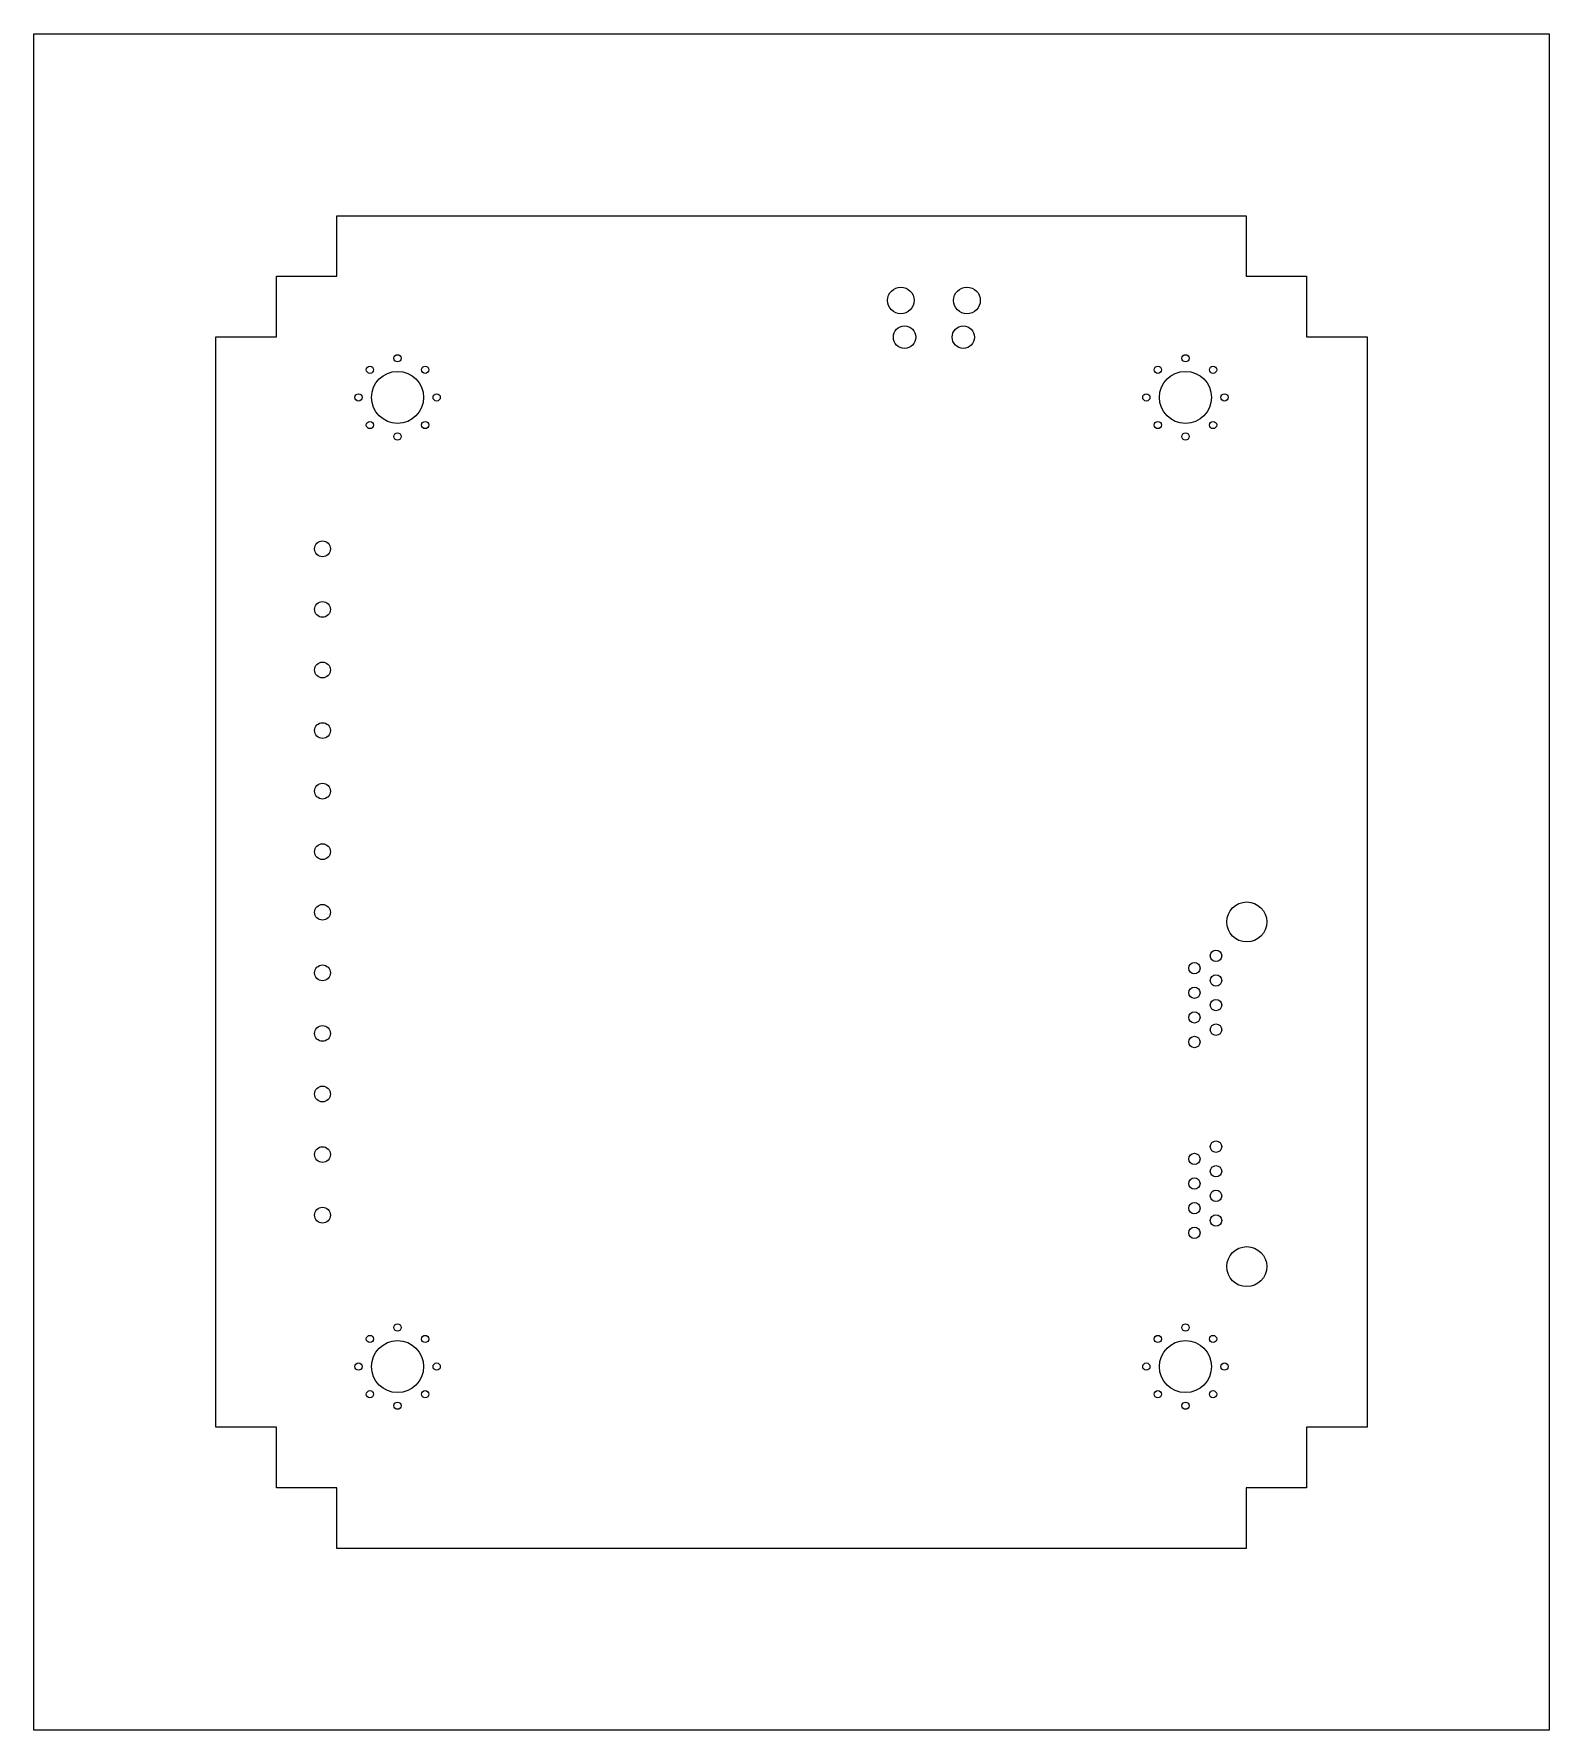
# Model space of a CAD drawing. Extents: x 1.18 to 6.1, y -6.3 to -0.79.
import ezdxf

# ---------------------------------------------------------------- set-up
doc = ezdxf.new("R2010")
doc.units = 0
doc.header["$MEASUREMENT"] = 0
doc.layers.add('WHITE', color=7, linetype='CONTINUOUS')

msp = doc.modelspace()

# ---------------------------------------------------------------- linework, layer by layer
at = {"layer": 'WHITE', "linetype": 'CONTINUOUS'}
for p, q in [((1.1811, -0.7874), (6.1024, -0.7874)), ((1.1811, -6.2992), (1.1811, -0.7874)), ((6.1024, -0.7874), (6.1024, -6.2992)), ((2.1654, -1.5748), (2.1654, -1.378)), ((2.1654, -1.378), (5.1181, -1.378)), ((5.1181, -1.378), (5.1181, -1.5748)), ((1.9685, -1.7717), (1.9685, -1.5748)), ((1.9685, -1.5748), (2.1654, -1.5748)), ((5.1181, -1.5748), (5.315, -1.5748)), ((5.315, -1.5748), (5.315, -1.7717)), ((1.7717, -5.315), (1.7717, -1.7717)), ((1.7717, -1.7717), (1.9685, -1.7717)), ((5.315, -1.7717), (5.5118, -1.7717)), ((5.5118, -1.7717), (5.5118, -5.315)), ((1.9685, -5.315), (1.7717, -5.315)), ((1.9685, -5.5118), (1.9685, -5.315)), ((5.5118, -5.315), (5.315, -5.315)), ((5.315, -5.315), (5.315, -5.5118)), ((2.1654, -5.5118), (1.9685, -5.5118)), ((2.1654, -5.7087), (2.1654, -5.5118)), ((5.315, -5.5118), (5.1181, -5.5118)), ((5.1181, -5.5118), (5.1181, -5.7087)), ((5.1181, -5.7087), (2.1654, -5.7087)), ((6.1024, -6.2992), (1.1811, -6.2992))]:
    msp.add_line(p, q, dxfattribs=at)
at = {"layer": 'WHITE'}
for centre, radius in [((3.997, -1.6535), 0.0433), ((3.997, -1.6535), 0.0433), ((4.2116, -1.6535), 0.0433), ((4.2116, -1.6535), 0.0433), ((4.0089, -1.7728), 0.0364), ((4.0089, -1.7728), 0.0364), ((4.1998, -1.7728), 0.0364), ((4.1998, -1.7728), 0.0364), ((2.2724, -1.8787), 0.0118), ((2.2724, -1.8787), 0.0118), ((2.3622, -1.8415), 0.0118), ((2.3622, -1.8415), 0.0118), ((2.452, -1.8787), 0.0118), ((2.452, -1.8787), 0.0118), ((4.8315, -1.8787), 0.0118), ((4.8315, -1.8787), 0.0118), ((4.9213, -1.8415), 0.0118), ((4.9213, -1.8415), 0.0118), ((5.011, -1.8787), 0.0118), ((5.011, -1.8787), 0.0118), ((2.3622, -1.9685), 0.0846), ((2.3622, -1.9685), 0.0846), ((4.9213, -1.9685), 0.0846), ((4.9213, -1.9685), 0.0846), ((2.2352, -1.9685), 0.0118), ((2.2352, -1.9685), 0.0118), ((2.4892, -1.9685), 0.0118), ((2.4892, -1.9685), 0.0118), ((4.7943, -1.9685), 0.0118), ((4.7943, -1.9685), 0.0118), ((5.0482, -1.9685), 0.0118), ((5.0482, -1.9685), 0.0118), ((2.2724, -2.0583), 0.0118), ((2.2724, -2.0583), 0.0118), ((2.3622, -2.0955), 0.0118), ((2.3622, -2.0955), 0.0118), ((2.452, -2.0583), 0.0118), ((2.452, -2.0583), 0.0118), ((4.8315, -2.0583), 0.0118), ((4.8315, -2.0583), 0.0118), ((4.9213, -2.0955), 0.0118), ((4.9213, -2.0955), 0.0118), ((5.011, -2.0583), 0.0118), ((5.011, -2.0583), 0.0118), ((2.1183, -2.4606), 0.0256), ((2.1183, -2.4606), 0.0256), ((2.1183, -2.6575), 0.0256), ((2.1183, -2.6575), 0.0256), ((2.1183, -2.8543), 0.0256), ((2.1183, -2.8543), 0.0256), ((2.1183, -3.0512), 0.0256), ((2.1183, -3.0512), 0.0256), ((2.1183, -3.248), 0.0256), ((2.1183, -3.248), 0.0256), ((2.1183, -3.4449), 0.0256), ((2.1183, -3.4449), 0.0256), ((2.1183, -3.6417), 0.0256), ((2.1183, -3.6417), 0.0256), ((5.1205, -3.6731), 0.065), ((5.1205, -3.6731), 0.065), ((5.0205, -3.7832), 0.0185), ((5.0205, -3.7832), 0.0185), ((2.1183, -3.8386), 0.0256), ((2.1183, -3.8386), 0.0256), ((4.9504, -3.8232), 0.0185), ((4.9504, -3.8232), 0.0185), ((5.0205, -3.8632), 0.0185), ((5.0205, -3.8632), 0.0185), ((4.9504, -3.9032), 0.0185), ((4.9504, -3.9032), 0.0185), ((4.9504, -3.9832), 0.0185), ((4.9504, -3.9832), 0.0185), ((5.0205, -3.9432), 0.0185), ((5.0205, -3.9432), 0.0185), ((2.1183, -4.0354), 0.0256), ((2.1183, -4.0354), 0.0256), ((5.0205, -4.0232), 0.0185), ((5.0205, -4.0232), 0.0185), ((4.9504, -4.0632), 0.0185), ((4.9504, -4.0632), 0.0185), ((2.1183, -4.2323), 0.0256), ((2.1183, -4.2323), 0.0256), ((2.1183, -4.4291), 0.0256), ((2.1183, -4.4291), 0.0256), ((5.0205, -4.4033), 0.0185), ((5.0205, -4.4033), 0.0185), ((4.9504, -4.4433), 0.0185), ((4.9504, -4.4433), 0.0185), ((4.9504, -4.5233), 0.0185), ((4.9504, -4.5233), 0.0185), ((5.0205, -4.4833), 0.0185), ((5.0205, -4.4833), 0.0185), ((5.0205, -4.5633), 0.0185), ((5.0205, -4.5633), 0.0185), ((2.1183, -4.626), 0.0256), ((2.1183, -4.626), 0.0256), ((4.9504, -4.6033), 0.0185), ((4.9504, -4.6033), 0.0185), ((5.0205, -4.6433), 0.0185), ((5.0205, -4.6433), 0.0185), ((4.9504, -4.6833), 0.0185), ((4.9504, -4.6833), 0.0185), ((5.1205, -4.7931), 0.065), ((5.1205, -4.7931), 0.065), ((2.3622, -4.9911), 0.0118), ((2.3622, -4.9911), 0.0118), ((4.9213, -4.9911), 0.0118), ((4.9213, -4.9911), 0.0118), ((2.2724, -5.0283), 0.0118), ((2.2724, -5.0283), 0.0118), ((2.3622, -5.1181), 0.0846), ((2.3622, -5.1181), 0.0846), ((2.452, -5.0283), 0.0118), ((2.452, -5.0283), 0.0118), ((4.8315, -5.0283), 0.0118), ((4.8315, -5.0283), 0.0118), ((4.9213, -5.1181), 0.0846), ((4.9213, -5.1181), 0.0846), ((5.011, -5.0283), 0.0118), ((5.011, -5.0283), 0.0118), ((2.2352, -5.1181), 0.0118), ((2.2352, -5.1181), 0.0118), ((2.4892, -5.1181), 0.0118), ((2.4892, -5.1181), 0.0118), ((4.7943, -5.1181), 0.0118), ((4.7943, -5.1181), 0.0118), ((5.0482, -5.1181), 0.0118), ((5.0482, -5.1181), 0.0118), ((2.2724, -5.2079), 0.0118), ((2.2724, -5.2079), 0.0118), ((2.3622, -5.2451), 0.0118), ((2.3622, -5.2451), 0.0118), ((2.452, -5.2079), 0.0118), ((2.452, -5.2079), 0.0118), ((4.8315, -5.2079), 0.0118), ((4.8315, -5.2079), 0.0118), ((4.9213, -5.2451), 0.0118), ((4.9213, -5.2451), 0.0118), ((5.011, -5.2079), 0.0118), ((5.011, -5.2079), 0.0118)]:
    msp.add_circle(centre, radius, dxfattribs=at)

doc.saveas('drawing.dxf')
